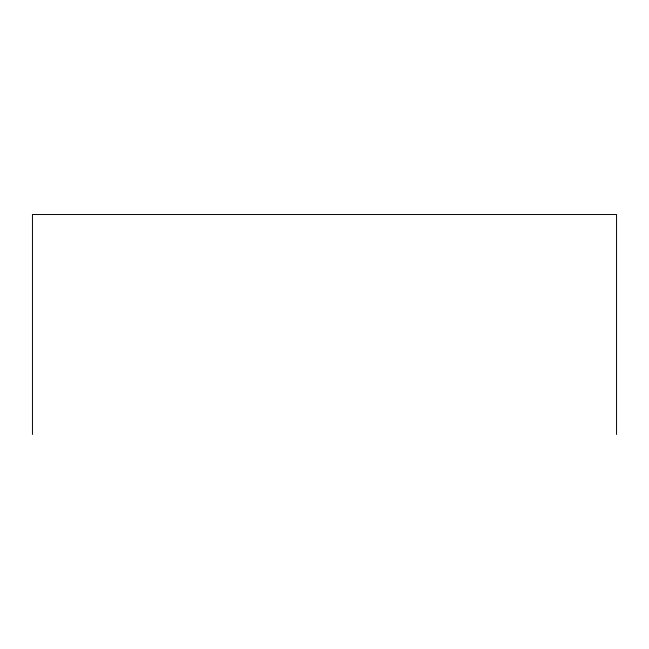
<?xml version="1.0" encoding="UTF-8"?>
<svg xmlns="http://www.w3.org/2000/svg" width="649" height="649" viewBox="0 0 649 649"><rect width="100%" height="100%" fill="white"/><g stroke="black" fill="none" stroke-linecap="round" stroke-linejoin="round"><path stroke-width="0.97" d="M616.55 434.473L616.55 214.527L32.45 214.527L32.45 434.473"/></g></svg>
